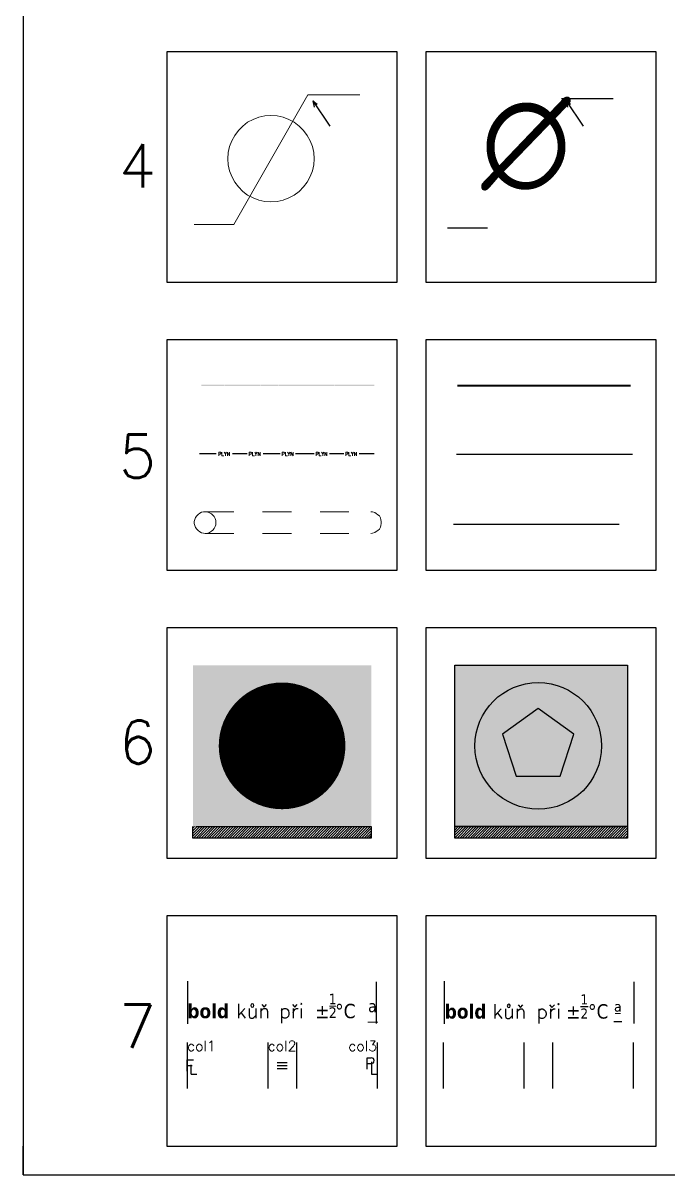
# Model space of a CAD drawing. Header units: millimetres. Extents: x -1200100 to -1199960, y -800082 to -800000.
# Drawn here: x -1200100 to -1200077.59, y -800080 to -800040 of the extents above; entities that cross this region are included whole.
import ezdxf
from ezdxf.enums import TextEntityAlignment as Align

# ---------------------------------------------------------------- set-up
doc = ezdxf.new("R2010")
doc.units = ezdxf.units.MM
doc.header["$LTSCALE"] = 0.05
doc.header["$PDMODE"] = 4
doc.header["$PDSIZE"] = 2
for name, pattern in [('DASHeven', [25.4, 12.7, -12.7]), ('DASHPLYN', [21.5, 10, -11.5]), ('DET', [0])]:
    doc.linetypes.add(name, pattern=pattern)
for name, color, linetype in [('Drawing Contents', 9, 'Continuous'), ('In Question', 7, 'Continuous'), ('Should Look Like This', 7, 'Continuous'), ('Test Layer 01', 7, 'Continuous'), ('Test Layer 02', 7, 'Continuous'), ('Test Layer 03', 7, 'Continuous'), ('Test Layer 04', 7, 'Continuous'), ('Test Layer 05', 7, 'Continuous'), ('Test Layer 06', 7, 'Continuous'), ('Test Layer 07', 7, 'Continuous'), ('Test Layer 08', 7, 'Continuous'), ('Test Layer 09', 7, 'Continuous'), ('Test Layer 10', 7, 'Continuous'), ('Test Layer 11', 7, 'Continuous'), ('Test Layer 12', 7, 'Continuous'), ('Test Layer 13', 7, 'Continuous'), ('Test Layer 14', 7, 'Continuous'), ('Test Layer 15', 7, 'Continuous'), ('Test Layer 16', 7, 'Continuous'), ('Test Layer 17', 7, 'Continuous'), ('Test Layer 18', 7, 'Continuous'), ('Test Layer 19', 7, 'Continuous'), ('Test Layer 20', 7, 'Continuous'), ('Test Layer 21', 7, 'Continuous'), ('Test Layer 22', 7, 'Continuous'), ('Test Layer 23', 7, 'Continuous'), ('Test Layer 24', 7, 'Continuous'), ('Test Layer 25', 7, 'Continuous'), ('Test Layer 26', 7, 'Continuous'), ('Test Layer 27', 7, 'Continuous'), ('Test Layer 28', 7, 'Continuous'), ('Test Layer 29', 7, 'Continuous'), ('Test Layer 30', 7, 'Continuous'), ('Test Layer 31', 7, 'Continuous'), ('Test Layer 32', 7, 'Continuous'), ('Test Layer 33', 7, 'Continuous'), ('Test Layer 34', 7, 'Continuous'), ('Test Layer 35', 7, 'Continuous'), ('Test Layer 36', 7, 'Continuous'), ('Test Layer 37', 7, 'Continuous'), ('Test Layer 38', 7, 'Continuous'), ('Test Layer 39', 7, 'Continuous'), ('Test Layer 40', 7, 'Continuous'), ('Test Layer 41', 7, 'Continuous'), ('Test Layer 42', 7, 'Continuous'), ('Test Layer 43', 7, 'Continuous'), ('Test Layer 44', 7, 'Continuous'), ('Test Layer 45', 7, 'Continuous'), ('Test Layer 46', 7, 'Continuous'), ('Test Layer 47', 7, 'Continuous'), ('Test Layer 48', 7, 'Continuous'), ('Test Layer 49', 7, 'Continuous'), ('Test Layer 50', 7, 'Continuous'), ('Test Layer 51', 7, 'Continuous'), ('Test Layer 52', 7, 'Continuous'), ('Test Layer 53', 7, 'Continuous'), ('Test Layer 54', 7, 'Continuous'), ('Test Layer 55', 7, 'Continuous'), ('Test Layer 56', 7, 'Continuous'), ('Test Layer 57', 7, 'Continuous'), ('Test Layer 58', 7, 'Continuous'), ('Test Layer 59', 7, 'Continuous'), ('Test Layer 60', 7, 'Continuous'), ('Test Layer 61', 7, 'Continuous'), ('Test Layer 62', 7, 'Continuous'), ('Test Layer 63', 7, 'Continuous'), ('Test Layer 64', 7, 'Continuous'), ('Test Layer 65', 7, 'Continuous'), ('Test Layer 66', 7, 'Continuous'), ('Test Layer 67', 7, 'Continuous'), ('Test Layer 68', 7, 'Continuous'), ('Test Layer 69', 7, 'Continuous'), ('Test Layer 70', 7, 'Continuous'), ('Test Layer 71', 7, 'Continuous'), ('Test Layer 72', 7, 'Continuous'), ('Test Layer 73', 7, 'Continuous'), ('Test Layer 74', 7, 'Continuous'), ('Test Layer 75', 7, 'Continuous'), ('Test Layer 76', 7, 'Continuous'), ('Test Layer 77', 7, 'Continuous'), ('Test Layer 78', 7, 'Continuous'), ('Test Layer 79', 7, 'Continuous'), ('Test Layer 80', 7, 'Continuous'), ('Test Layer 81', 7, 'Continuous'), ('Test Layer 82', 7, 'Continuous'), ('Test Layer 83', 7, 'Continuous'), ('Test Layer 84', 7, 'Continuous'), ('Test Layer 85', 7, 'Continuous'), ('Test Layer 86', 7, 'Continuous'), ('Test Layer 87', 7, 'Continuous'), ('Test Layer 88', 7, 'Continuous'), ('Test Layer 89', 7, 'Continuous'), ('Test Layer 90', 7, 'Continuous'), ('Test Layer 91', 7, 'Continuous'), ('Test Layer 92', 7, 'Continuous'), ('Test Layer 93', 7, 'Continuous'), ('Test Layer 94', 7, 'Continuous'), ('Test Layer 95', 7, 'Continuous'), ('Test Layer 96', 7, 'Continuous'), ('Test Layer 97', 7, 'Continuous'), ('Test Layer 98', 7, 'Continuous'), ('Test Layer 99', 7, 'Continuous')]:
    doc.layers.add(name, color=color, linetype=linetype)
doc.styles.get("Standard").update_dxf_attribs({"font": 'simplex.shx'})
doc.styles.add('WMF-Tahoma0', font='')
doc.styles.add('WMF-Tahoma1', font='tahoma.ttf')
doc.styles.get('WMF-Tahoma0').set_extended_font_data('Tahoma', bold=True)
doc.linetypes.add('PLYN', pattern='A,10,-5,["PLYN",Standard,S=2.54,R=0,X=-3.81,Y=-1.27],-6.5', length=21.5)

msp = doc.modelspace()

# ---------------------------------------------------------------- hatches: boundary and pattern name
at = {"layer": 'In Question', "true_color": 0x38a344}
msp.add_hatch(color=95, dxfattribs=at).paths.add_polyline_path([(-1200085, -800062.3), (-1200079, -800062.3), (-1200079, -800067.9), (-1200085, -800067.9)])
at = {"layer": 'In Question'}
h = msp.add_hatch(color=2, dxfattribs=at)
edge = h.paths.add_edge_path()
edge.add_arc((-1200082.1, -800065.1), 2.2, 0, 360)
at = {"layer": 'In Question', "transparency": 33554559}
msp.add_hatch(color=1, dxfattribs=at).paths.add_polyline_path([(-1200082.1, -800063.8), (-1200083.3364, -800064.6983), (-1200082.8641, -800066.1517), (-1200081.3359, -800066.1517), (-1200080.8636, -800064.6983)])
at = {"layer": 'In Question'}
h = msp.add_hatch(dxfattribs=at)
h.set_pattern_fill('ANSI31', color=256, scale=0.02, style=0)
h.set_pattern_definition([(45, (0, 0), (-0.0449012806053, 0.0449012806053), [])])
h.paths.add_polyline_path([(-1200079, -800068.3), (-1200079, -800067.9), (-1200084.9, -800067.9), (-1200085, -800067.9), (-1200085, -800068.3)])
at = {"layer": 'Should Look Like This'}
h = msp.add_hatch(dxfattribs=at)
h.set_pattern_fill('U', color=30, scale=0.01, style=0, double=1, pattern_type=0)
h.set_pattern_definition([(0, (-1200100, -800080), (0, 0.01), []), (90, (-1200100, -800080), (-0.01, 6e-19), [])])
h.paths.add_polyline_path([(-1200091, -800063.865), (-1200092.1746, -800064.7184), (-1200091.7259, -800066.0991), (-1200090.2741, -800066.0991), (-1200089.8254, -800064.7184)])

# ---------------------------------------------------------------- linework, layer by layer
at = {"color": 7, "lineweight": 0}
msp.add_lwpolyline([(-1200089.3519, -800074.1334), (-1200089.1357, -800074.1334)], dxfattribs=at)
at = {"layer": 'Drawing Contents', "color": 1}
for p, q in [((-1200089.9333, -800042.7069), (-1200089.3374, -800043.5775)), ((-1200089.9333, -800042.7069), (-1200089.8865, -800042.9157)), ((-1200089.9333, -800042.7069), (-1200089.7778, -800042.8198)), ((-1200081.1305, -800042.7069), (-1200080.9749, -800042.8198)), ((-1200081.1305, -800042.7069), (-1200081.0837, -800042.9157)), ((-1200081.1305, -800042.7069), (-1200080.5346, -800043.5775))]:
    msp.add_line(p, q, dxfattribs=at)
at = {"layer": 'Drawing Contents'}
for points in [[(-1199960, -800000), (-1200100, -800000), (-1200100, -800080), (-1199960, -800080)], [(-1200095, -800049), (-1200087, -800049), (-1200087, -800041), (-1200095, -800041)], [(-1200086, -800049), (-1200078, -800049), (-1200078, -800041), (-1200086, -800041)], [(-1200095, -800059), (-1200087, -800059), (-1200087, -800051), (-1200095, -800051)], [(-1200086, -800059), (-1200078, -800059), (-1200078, -800051), (-1200086, -800051)], [(-1200095, -800069), (-1200087, -800069), (-1200087, -800061), (-1200095, -800061)], [(-1200086, -800069), (-1200078, -800069), (-1200078, -800061), (-1200086, -800061)], [(-1200095, -800079), (-1200087, -800079), (-1200087, -800071), (-1200095, -800071)], [(-1200086, -800079), (-1200078, -800079), (-1200078, -800071), (-1200086, -800071)]]:
    msp.add_lwpolyline(points, close=True, dxfattribs=at)
at = {"layer": 'In Question', "color": 3}
for p, q in [((-1200081.2938, -800042.6222), (-1200079.4961, -800042.6222)), ((-1200083.8652, -800047.1222), (-1200085.2538, -800047.1222))]:
    msp.add_line(p, q, dxfattribs=at)
at = {"layer": 'In Question', "color": 1, "linetype": 'Continuous', "lineweight": 40}
msp.add_line((-1200084.9, -800052.5893), (-1200078.9, -800052.5893), dxfattribs=at)
at = {"layer": 'In Question', "color": 2, "linetype": 'DASHeven', "lineweight": 40}
msp.add_line((-1200084.9, -800052.5893), (-1200078.9, -800052.5893), dxfattribs=at)
at = {"layer": 'In Question', "color": 2, "linetype": 'PLYN'}
msp.add_line((-1200084.9395, -800054.9749), (-1200078.8308, -800054.9749), dxfattribs=at)
at = {"layer": 'In Question', "color": 1, "linetype": 'DASHPLYN'}
msp.add_line((-1200084.9395, -800054.9749), (-1200078.8308, -800054.9749), dxfattribs=at)
at = {"layer": 'In Question'}
for p, q in [((-1200094.1, -800067.9625), (-1200094.0375, -800067.9)), ((-1200094.1, -800068.0523), (-1200093.9477, -800067.9)), ((-1200094.1, -800068.1421), (-1200093.8579, -800067.9)), ((-1200094.1, -800068.2319), (-1200093.7681, -800067.9)), ((-1200094.0783, -800068.3), (-1200093.6783, -800067.9)), ((-1200093.9885, -800068.3), (-1200093.5885, -800067.9)), ((-1200093.8987, -800068.3), (-1200093.4987, -800067.9)), ((-1200093.8089, -800068.3), (-1200093.4089, -800067.9)), ((-1200093.7191, -800068.3), (-1200093.3191, -800067.9)), ((-1200093.6293, -800068.3), (-1200093.2293, -800067.9)), ((-1200093.5395, -800068.3), (-1200093.1395, -800067.9)), ((-1200093.4497, -800068.3), (-1200093.0497, -800067.9)), ((-1200093.3599, -800068.3), (-1200092.9599, -800067.9)), ((-1200093.2701, -800068.3), (-1200092.8701, -800067.9)), ((-1200093.1803, -800068.3), (-1200092.7803, -800067.9)), ((-1200093.0905, -800068.3), (-1200092.6905, -800067.9)), ((-1200093.0007, -800068.3), (-1200092.6007, -800067.9)), ((-1200092.9109, -800068.3), (-1200092.5109, -800067.9)), ((-1200092.8211, -800068.3), (-1200092.4211, -800067.9)), ((-1200092.7313, -800068.3), (-1200092.3313, -800067.9)), ((-1200092.6415, -800068.3), (-1200092.2415, -800067.9)), ((-1200092.5517, -800068.3), (-1200092.1517, -800067.9)), ((-1200092.4619, -800068.3), (-1200092.0619, -800067.9)), ((-1200092.3721, -800068.3), (-1200091.9721, -800067.9)), ((-1200092.2823, -800068.3), (-1200091.8823, -800067.9)), ((-1200092.1925, -800068.3), (-1200091.7925, -800067.9)), ((-1200092.1027, -800068.3), (-1200091.7027, -800067.9)), ((-1200092.0129, -800068.3), (-1200091.6129, -800067.9)), ((-1200091.9231, -800068.3), (-1200091.5231, -800067.9)), ((-1200091.8333, -800068.3), (-1200091.4333, -800067.9)), ((-1200091.7435, -800068.3), (-1200091.3435, -800067.9)), ((-1200091.6537, -800068.3), (-1200091.2537, -800067.9)), ((-1200091.5638, -800068.3), (-1200091.1638, -800067.9)), ((-1200091.474, -800068.3), (-1200091.074, -800067.9)), ((-1200091.3842, -800068.3), (-1200090.9842, -800067.9)), ((-1200091.2944, -800068.3), (-1200090.8944, -800067.9)), ((-1200091.2046, -800068.3), (-1200090.8046, -800067.9)), ((-1200091.1148, -800068.3), (-1200090.7148, -800067.9)), ((-1200091.025, -800068.3), (-1200090.625, -800067.9)), ((-1200090.9352, -800068.3), (-1200090.5352, -800067.9)), ((-1200090.8454, -800068.3), (-1200090.4454, -800067.9)), ((-1200090.7556, -800068.3), (-1200090.3556, -800067.9)), ((-1200090.6658, -800068.3), (-1200090.2658, -800067.9)), ((-1200090.576, -800068.3), (-1200090.176, -800067.9)), ((-1200090.4862, -800068.3), (-1200090.0862, -800067.9)), ((-1200090.3964, -800068.3), (-1200089.9964, -800067.9)), ((-1200090.3066, -800068.3), (-1200089.9066, -800067.9)), ((-1200090.2168, -800068.3), (-1200089.8168, -800067.9)), ((-1200090.127, -800068.3), (-1200089.727, -800067.9)), ((-1200090.0372, -800068.3), (-1200089.6372, -800067.9)), ((-1200089.9474, -800068.3), (-1200089.5474, -800067.9)), ((-1200089.8576, -800068.3), (-1200089.4576, -800067.9)), ((-1200089.7678, -800068.3), (-1200089.3678, -800067.9)), ((-1200089.678, -800068.3), (-1200089.278, -800067.9)), ((-1200089.5882, -800068.3), (-1200089.1882, -800067.9)), ((-1200089.4984, -800068.3), (-1200089.0984, -800067.9)), ((-1200089.4086, -800068.3), (-1200089.0086, -800067.9)), ((-1200089.3188, -800068.3), (-1200088.9188, -800067.9)), ((-1200089.229, -800068.3), (-1200088.829, -800067.9)), ((-1200089.1392, -800068.3), (-1200088.7392, -800067.9)), ((-1200089.0494, -800068.3), (-1200088.6494, -800067.9)), ((-1200088.9596, -800068.3), (-1200088.5596, -800067.9)), ((-1200088.8698, -800068.3), (-1200088.4698, -800067.9)), ((-1200088.78, -800068.3), (-1200088.38, -800067.9)), ((-1200088.6902, -800068.3), (-1200088.2902, -800067.9)), ((-1200088.6004, -800068.3), (-1200088.2004, -800067.9)), ((-1200088.5106, -800068.3), (-1200088.1106, -800067.9)), ((-1200088.4208, -800068.3), (-1200088.0208, -800067.9)), ((-1200088.331, -800068.3), (-1200087.931, -800067.9)), ((-1200088.2412, -800068.3), (-1200087.9, -800067.9588)), ((-1200088.1514, -800068.3), (-1200087.9, -800068.0486)), ((-1200088.0615, -800068.3), (-1200087.9, -800068.1385)), ((-1200087.9717, -800068.3), (-1200087.9, -800068.2283)), ((-1200085.3723, -800073.2671), (-1200085.3723, -800074.7546)), ((-1200078.7754, -800073.2942), (-1200078.7754, -800074.7411))]:
    msp.add_line(p, q, dxfattribs=at)
at = {"layer": 'In Question', "color": 9, "true_color": 0xbfbfbf}
for p, q in [((-1200085.4, -800075.4), (-1200085.4, -800077)), ((-1200082.6, -800075.4), (-1200082.6, -800077)), ((-1200081.6, -800075.4), (-1200081.6, -800077)), ((-1200078.8, -800075.4), (-1200078.8, -800077))]:
    msp.add_line(p, q, dxfattribs=at)
at = {"layer": 'In Question', "color": 3, "linetype": 'DET', "ltscale": 10, "flags": 128}
msp.add_lwpolyline([(-1200085.0433, -800057.4), (-1200079.284, -800057.4), (-1200079.284, -800057.4), (-1200079.284, -800057.4)], dxfattribs=at)
at = {"layer": 'In Question'}
msp.add_lwpolyline([(-1200085, -800062.3), (-1200079, -800062.3), (-1200079, -800067.9), (-1200085, -800067.9)], close=True, dxfattribs=at)
at = {"layer": 'In Question', "lineweight": 30}
msp.add_lwpolyline([(-1200082.1, -800063.8), (-1200083.3364, -800064.6983), (-1200082.8641, -800066.1517), (-1200081.3359, -800066.1517), (-1200080.8636, -800064.6983)], close=True, dxfattribs=at)
at = {"layer": 'In Question', "color": 3}
for points in [[(-1200094, -800067.9), (-1200087.9, -800067.9), (-1200087.9, -800068.3), (-1200094.1, -800068.3), (-1200094.1, -800067.9)], [(-1200084.9, -800067.9), (-1200079, -800067.9), (-1200079, -800068.3), (-1200085, -800068.3), (-1200085, -800067.9)]]:
    msp.add_lwpolyline(points, dxfattribs=at)
at = {"layer": 'In Question'}
msp.add_circle((-1200082.1, -800065.1), 2.2, dxfattribs=at)
at = {"layer": 'Should Look Like This', "color": 1}
for p, q in [((-1200093.2899, -800054.9614), (-1200093.8646, -800054.9614)), ((-1200092.2119, -800054.9614), (-1200092.7198, -800054.9614)), ((-1200091.0717, -800054.9614), (-1200091.6625, -800054.9614)), ((-1200089.8901, -800054.9614), (-1200090.5327, -800054.9614)), ((-1200088.8536, -800054.9614), (-1200089.3511, -800054.9614)), ((-1200087.7975, -800054.9614), (-1200088.325, -800054.9614))]:
    msp.add_line(p, q, dxfattribs=at)
at = {"layer": 'Should Look Like This'}
for p, q in [((-1200094.2883, -800073.2671), (-1200094.2883, -800074.7546)), ((-1200087.7362, -800073.2942), (-1200087.7362, -800074.7411)), ((-1200094.3, -800076.4), (-1200094.3, -800076)), ((-1200094.3, -800076), (-1200094.0809, -800076)), ((-1200088.0412, -800076.3309), (-1200088.0412, -800075.9309)), ((-1200088.0412, -800075.9309), (-1200087.9, -800075.9309)), ((-1200094.3, -800076.2), (-1200094.3, -800076.2)), ((-1200094.3, -800076.2), (-1200094.1287, -800076.2)), ((-1200094.1653, -800076.1705), (-1200094.1653, -800076.5)), ((-1200091.1693, -800076.1), (-1200090.8283, -800076.1)), ((-1200091.1693, -800076.2), (-1200090.8283, -800076.2)), ((-1200091.1693, -800076.3), (-1200090.8283, -800076.3)), ((-1200088.0412, -800076.1309), (-1200087.9, -800076.1309)), ((-1200087.8979, -800076.0768), (-1200087.8979, -800076.4985)), ((-1200094.1608, -800076.5), (-1200093.9608, -800076.5)), ((-1200087.8979, -800076.4985), (-1200087.7024, -800076.4985))]:
    msp.add_line(p, q, dxfattribs=at)
at = {"layer": 'Should Look Like This', "color": 9, "true_color": 0xbfbfbf}
for p, q in [((-1200094.3, -800075.4), (-1200094.3, -800077)), ((-1200091.5, -800075.4), (-1200091.5, -800077)), ((-1200090.5, -800075.4), (-1200090.5, -800077)), ((-1200087.7, -800075.4), (-1200087.7, -800077))]:
    msp.add_line(p, q, dxfattribs=at)
at = {"layer": 'Should Look Like This', "color": 3, "lineweight": 0}
for points in [[(-1200092.6718, -800046.9956), (-1200090.1005, -800042.4964)], [(-1200090.1005, -800042.4964), (-1200088.3041, -800042.4964)], [(-1200089.8861, -800044.7108), (-1200089.9023, -800044.4964), (-1200089.9474, -800044.2874), (-1200090.0213, -800044.0874), (-1200090.124, -800043.9), (-1200090.2519, -800043.727), (-1200090.4033, -800043.5757), (-1200090.5744, -800043.4477), (-1200090.7636, -800043.345), (-1200090.9636, -800043.2712), (-1200091.1726, -800043.2261), (-1200091.3853, -800043.2099), (-1200091.5997, -800043.2261), (-1200091.8087, -800043.2712), (-1200092.0087, -800043.345), (-1200092.1961, -800043.4477), (-1200092.3673, -800043.5757), (-1200092.5186, -800043.727), (-1200092.6466, -800043.9), (-1200092.7493, -800044.0874), (-1200092.8249, -800044.2874), (-1200092.87, -800044.4964), (-1200092.8844, -800044.7108), (-1200092.87, -800044.9235), (-1200092.8249, -800045.1325), (-1200092.7493, -800045.3325), (-1200092.6466, -800045.5217), (-1200092.5186, -800045.6929), (-1200092.3673, -800045.8442), (-1200092.1961, -800045.9721), (-1200092.0087, -800046.0749), (-1200091.8087, -800046.1487), (-1200091.5997, -800046.1956), (-1200091.3853, -800046.21), (-1200091.1726, -800046.1956), (-1200090.9636, -800046.1487), (-1200090.7636, -800046.0749), (-1200090.5744, -800045.9721), (-1200090.4033, -800045.8442), (-1200090.2519, -800045.6929), (-1200090.124, -800045.5217), (-1200090.0213, -800045.3325), (-1200089.9474, -800045.1325), (-1200089.9023, -800044.9235), (-1200089.8861, -800044.7108), (-1200089.8861, -800044.7108)], [(-1200092.6718, -800046.9956), (-1200094.0592, -800046.9956)], [(-1200093.6712, -800056.9755), (-1200092.6731, -800056.9755)], [(-1200091.675, -800056.9755), (-1200090.6769, -800056.9755)], [(-1200089.6788, -800056.9755), (-1200088.6807, -800056.9755)], [(-1200087.9212, -800056.9755), (-1200087.8561, -800056.9755), (-1200087.7802, -800056.9972), (-1200087.726, -800057.0297), (-1200087.6717, -800057.0731), (-1200087.6175, -800057.1165), (-1200087.5849, -800057.1816), (-1200087.5632, -800057.2467), (-1200087.5524, -800057.3118), (-1200087.5524, -800057.3769), (-1200087.5632, -800057.4528), (-1200087.5849, -800057.5071), (-1200087.6175, -800057.5722), (-1200087.6717, -800057.6264), (-1200087.726, -800057.659), (-1200087.7802, -800057.6915), (-1200087.8561, -800057.7132), (-1200087.9212, -800057.724)], [(-1200093.6712, -800057.724), (-1200092.6731, -800057.724)], [(-1200091.675, -800057.724), (-1200090.6769, -800057.724)], [(-1200089.6788, -800057.724), (-1200088.6807, -800057.724)]]:
    msp.add_lwpolyline(points, dxfattribs=at)
msp.add_lwpolyline([(-1200093.3024, -800057.3443), (-1200093.3024, -800057.2792), (-1200093.3241, -800057.2033), (-1200093.3566, -800057.1382), (-1200093.4, -800057.084), (-1200093.4543, -800057.0406), (-1200093.5193, -800057.008), (-1200093.5844, -800056.9863), (-1200093.6604, -800056.9755), (-1200093.7255, -800056.9755), (-1200093.8014, -800056.9863), (-1200093.8557, -800057.0189), (-1200093.9208, -800057.0623), (-1200093.9642, -800057.1165), (-1200094.0076, -800057.1707), (-1200094.0293, -800057.2358), (-1200094.051, -800057.3118), (-1200094.051, -800057.3769), (-1200094.0293, -800057.4528), (-1200094.0076, -800057.5179), (-1200093.9642, -800057.5722), (-1200093.9208, -800057.6264), (-1200093.8557, -800057.6698), (-1200093.8014, -800057.7023), (-1200093.7255, -800057.7132), (-1200093.6604, -800057.724), (-1200093.5844, -800057.7132), (-1200093.5193, -800057.6915), (-1200093.4543, -800057.6481), (-1200093.4, -800057.6047), (-1200093.3566, -800057.5505), (-1200093.3241, -800057.4854), (-1200093.3024, -800057.4203), (-1200093.3024, -800057.3443)], close=True, dxfattribs=at)
at = {"layer": 'Should Look Like This', "color": 2, "const_width": 2.2}
msp.add_lwpolyline([(-1200092.1, -800065.1, 1), (-1200089.9, -800065.1, 1)], format="xyb", close=True, dxfattribs=at)
at = {"layer": 'Should Look Like This'}
for points in [[(-1200091, -800063.8), (-1200092.2364, -800064.6983), (-1200091.7641, -800066.1517), (-1200090.2359, -800066.1517), (-1200089.7636, -800064.6983)], [(-1200091, -800063.8325), (-1200092.2055, -800064.7083), (-1200091.745, -800066.1254), (-1200090.255, -800066.1254), (-1200089.7945, -800064.7083)], [(-1200091, -800063.865), (-1200092.1746, -800064.7184), (-1200091.7259, -800066.0991), (-1200090.2741, -800066.0991), (-1200089.8254, -800064.7184)]]:
    msp.add_lwpolyline(points, close=True, dxfattribs=at)
at = {"layer": 'Should Look Like This', "color": 7, "lineweight": 0}
msp.add_lwpolyline([(-1200088.0165, -800074.6984), (-1200087.678, -800074.6984)], dxfattribs=at)
at = {"layer": 'Should Look Like This'}
msp.add_arc((-1200087.9, -800076.0309), 0.1, 270, 90, dxfattribs=at)
at = {"layer": 'Should Look Like This', "color": 2}
for points in [[(-1200093.8, -800052.5556), (-1200093.0181, -800052.5556), (-1200093.8, -800052.6056), (-1200093.0181, -800052.6056)], [(-1200092.4, -800052.5556), (-1200091.7394, -800052.5556), (-1200092.4, -800052.6056), (-1200091.7394, -800052.6056)], [(-1200091.1226, -800052.5556), (-1200090.462, -800052.5556), (-1200091.1226, -800052.6056), (-1200090.462, -800052.6056)], [(-1200089.8572, -800052.5556), (-1200089.1966, -800052.5556), (-1200089.8572, -800052.6056), (-1200089.1966, -800052.6056)], [(-1200088.5818, -800052.5556), (-1200087.7999, -800052.5556), (-1200088.5818, -800052.6056), (-1200087.7999, -800052.6056)]]:
    msp.add_solid(points, dxfattribs=at)
at = {"layer": 'Should Look Like This', "color": 1}
for points in [[(-1200093.0106, -800052.5556), (-1200092.4, -800052.5556), (-1200093.0106, -800052.6056), (-1200092.4, -800052.6056)], [(-1200091.7368, -800052.5556), (-1200091.1261, -800052.5556), (-1200091.7368, -800052.6056), (-1200091.1261, -800052.6056)], [(-1200090.4654, -800052.5556), (-1200089.8547, -800052.5556), (-1200090.4654, -800052.6056), (-1200089.8547, -800052.6056)], [(-1200089.1879, -800052.5556), (-1200088.5773, -800052.5556), (-1200089.1879, -800052.6056), (-1200088.5773, -800052.6056)], [(-1200091, -800063.865), (-1200091.7259, -800066.0991), (-1200092.1746, -800064.7184)], [(-1200091, -800063.865), (-1200090.2741, -800066.0991), (-1200091.7259, -800066.0991)], [(-1200091, -800063.865), (-1200089.8254, -800064.7184), (-1200090.2741, -800066.0991)]]:
    msp.add_solid(points, dxfattribs=at)
at = {"layer": 'Should Look Like This', "color": 95, "true_color": 0x38a344}
msp.add_solid([(-1200094.1, -800062.3), (-1200087.9, -800062.3), (-1200094.1, -800067.9), (-1200087.9, -800067.9)], dxfattribs=at)
at = {"layer": 'Test Layer 01'}
msp.add_point((-1200100, -800080), dxfattribs=at)
at = {"layer": 'Test Layer 02'}
msp.add_point((-1200100, -800080), dxfattribs=at)
at = {"layer": 'Test Layer 03'}
msp.add_point((-1200100, -800080), dxfattribs=at)
at = {"layer": 'Test Layer 04'}
msp.add_point((-1200100, -800080), dxfattribs=at)
at = {"layer": 'Test Layer 05'}
msp.add_point((-1200100, -800080), dxfattribs=at)
at = {"layer": 'Test Layer 06'}
msp.add_point((-1200100, -800080), dxfattribs=at)
at = {"layer": 'Test Layer 07'}
msp.add_point((-1200100, -800080), dxfattribs=at)
at = {"layer": 'Test Layer 08'}
msp.add_point((-1200100, -800080), dxfattribs=at)
at = {"layer": 'Test Layer 09'}
msp.add_point((-1200100, -800080), dxfattribs=at)
at = {"layer": 'Test Layer 10'}
msp.add_point((-1200100, -800080), dxfattribs=at)
at = {"layer": 'Test Layer 11'}
msp.add_point((-1200100, -800080), dxfattribs=at)
at = {"layer": 'Test Layer 12'}
msp.add_point((-1200100, -800080), dxfattribs=at)
at = {"layer": 'Test Layer 13'}
msp.add_point((-1200100, -800080), dxfattribs=at)
at = {"layer": 'Test Layer 14'}
msp.add_point((-1200100, -800080), dxfattribs=at)
at = {"layer": 'Test Layer 15'}
msp.add_point((-1200100, -800080), dxfattribs=at)
at = {"layer": 'Test Layer 16'}
msp.add_point((-1200100, -800080), dxfattribs=at)
at = {"layer": 'Test Layer 17'}
msp.add_point((-1200100, -800080), dxfattribs=at)
at = {"layer": 'Test Layer 18'}
msp.add_point((-1200100, -800080), dxfattribs=at)
at = {"layer": 'Test Layer 19'}
msp.add_point((-1200100, -800080), dxfattribs=at)
at = {"layer": 'Test Layer 20'}
msp.add_point((-1200100, -800080), dxfattribs=at)
at = {"layer": 'Test Layer 21'}
msp.add_point((-1200100, -800080), dxfattribs=at)
at = {"layer": 'Test Layer 22'}
msp.add_point((-1200100, -800080), dxfattribs=at)
at = {"layer": 'Test Layer 23'}
msp.add_point((-1200100, -800080), dxfattribs=at)
at = {"layer": 'Test Layer 24'}
msp.add_point((-1200100, -800080), dxfattribs=at)
at = {"layer": 'Test Layer 25'}
msp.add_point((-1200100, -800080), dxfattribs=at)
at = {"layer": 'Test Layer 26'}
msp.add_point((-1200100, -800080), dxfattribs=at)
at = {"layer": 'Test Layer 27'}
msp.add_point((-1200100, -800080), dxfattribs=at)
at = {"layer": 'Test Layer 28'}
msp.add_point((-1200100, -800080), dxfattribs=at)
at = {"layer": 'Test Layer 29'}
msp.add_point((-1200100, -800080), dxfattribs=at)
at = {"layer": 'Test Layer 30'}
msp.add_point((-1200100, -800080), dxfattribs=at)
at = {"layer": 'Test Layer 31'}
msp.add_point((-1200100, -800080), dxfattribs=at)
at = {"layer": 'Test Layer 32'}
msp.add_point((-1200100, -800080), dxfattribs=at)
at = {"layer": 'Test Layer 33'}
msp.add_point((-1200100, -800080), dxfattribs=at)
at = {"layer": 'Test Layer 34'}
msp.add_point((-1200100, -800080), dxfattribs=at)
at = {"layer": 'Test Layer 35'}
msp.add_point((-1200100, -800080), dxfattribs=at)
at = {"layer": 'Test Layer 36'}
msp.add_point((-1200100, -800080), dxfattribs=at)
at = {"layer": 'Test Layer 37'}
msp.add_point((-1200100, -800080), dxfattribs=at)
at = {"layer": 'Test Layer 38'}
msp.add_point((-1200100, -800080), dxfattribs=at)
at = {"layer": 'Test Layer 39'}
msp.add_point((-1200100, -800080), dxfattribs=at)
at = {"layer": 'Test Layer 40'}
msp.add_point((-1200100, -800080), dxfattribs=at)
at = {"layer": 'Test Layer 41'}
msp.add_point((-1200100, -800080), dxfattribs=at)
at = {"layer": 'Test Layer 42'}
msp.add_point((-1200100, -800080), dxfattribs=at)
at = {"layer": 'Test Layer 43'}
msp.add_point((-1200100, -800080), dxfattribs=at)
at = {"layer": 'Test Layer 44'}
msp.add_point((-1200100, -800080), dxfattribs=at)
at = {"layer": 'Test Layer 45'}
msp.add_point((-1200100, -800080), dxfattribs=at)
at = {"layer": 'Test Layer 46'}
msp.add_point((-1200100, -800080), dxfattribs=at)
at = {"layer": 'Test Layer 47'}
msp.add_point((-1200100, -800080), dxfattribs=at)
at = {"layer": 'Test Layer 48'}
msp.add_point((-1200100, -800080), dxfattribs=at)
at = {"layer": 'Test Layer 49'}
msp.add_point((-1200100, -800080), dxfattribs=at)
at = {"layer": 'Test Layer 50'}
msp.add_point((-1200100, -800080), dxfattribs=at)
at = {"layer": 'Test Layer 51'}
msp.add_point((-1200100, -800080), dxfattribs=at)
at = {"layer": 'Test Layer 52'}
msp.add_point((-1200100, -800080), dxfattribs=at)
at = {"layer": 'Test Layer 53'}
msp.add_point((-1200100, -800080), dxfattribs=at)
at = {"layer": 'Test Layer 54'}
msp.add_point((-1200100, -800080), dxfattribs=at)
at = {"layer": 'Test Layer 55'}
msp.add_point((-1200100, -800080), dxfattribs=at)
at = {"layer": 'Test Layer 56'}
msp.add_point((-1200100, -800080), dxfattribs=at)
at = {"layer": 'Test Layer 57'}
msp.add_point((-1200100, -800080), dxfattribs=at)
at = {"layer": 'Test Layer 58'}
msp.add_point((-1200100, -800080), dxfattribs=at)
at = {"layer": 'Test Layer 59'}
msp.add_point((-1200100, -800080), dxfattribs=at)
at = {"layer": 'Test Layer 60'}
msp.add_point((-1200100, -800080), dxfattribs=at)
at = {"layer": 'Test Layer 61'}
msp.add_point((-1200100, -800080), dxfattribs=at)
at = {"layer": 'Test Layer 62'}
msp.add_point((-1200100, -800080), dxfattribs=at)
at = {"layer": 'Test Layer 63'}
msp.add_point((-1200100, -800080), dxfattribs=at)
at = {"layer": 'Test Layer 64'}
msp.add_point((-1200100, -800080), dxfattribs=at)
at = {"layer": 'Test Layer 65'}
msp.add_point((-1200100, -800080), dxfattribs=at)
at = {"layer": 'Test Layer 66'}
msp.add_point((-1200100, -800080), dxfattribs=at)
at = {"layer": 'Test Layer 67'}
msp.add_point((-1200100, -800080), dxfattribs=at)
at = {"layer": 'Test Layer 68'}
msp.add_point((-1200100, -800080), dxfattribs=at)
at = {"layer": 'Test Layer 69'}
msp.add_point((-1200100, -800080), dxfattribs=at)
at = {"layer": 'Test Layer 70'}
msp.add_point((-1200100, -800080), dxfattribs=at)
at = {"layer": 'Test Layer 71'}
msp.add_point((-1200100, -800080), dxfattribs=at)
at = {"layer": 'Test Layer 72'}
msp.add_point((-1200100, -800080), dxfattribs=at)
at = {"layer": 'Test Layer 73'}
msp.add_point((-1200100, -800080), dxfattribs=at)
at = {"layer": 'Test Layer 74'}
msp.add_point((-1200100, -800080), dxfattribs=at)
at = {"layer": 'Test Layer 75'}
msp.add_point((-1200100, -800080), dxfattribs=at)
at = {"layer": 'Test Layer 76'}
msp.add_point((-1200100, -800080), dxfattribs=at)
at = {"layer": 'Test Layer 77'}
msp.add_point((-1200100, -800080), dxfattribs=at)
at = {"layer": 'Test Layer 78'}
msp.add_point((-1200100, -800080), dxfattribs=at)
at = {"layer": 'Test Layer 79'}
msp.add_point((-1200100, -800080), dxfattribs=at)
at = {"layer": 'Test Layer 80'}
msp.add_point((-1200100, -800080), dxfattribs=at)
at = {"layer": 'Test Layer 81'}
msp.add_point((-1200100, -800080), dxfattribs=at)
at = {"layer": 'Test Layer 82'}
msp.add_point((-1200100, -800080), dxfattribs=at)
at = {"layer": 'Test Layer 83'}
msp.add_point((-1200100, -800080), dxfattribs=at)
at = {"layer": 'Test Layer 84'}
msp.add_point((-1200100, -800080), dxfattribs=at)
at = {"layer": 'Test Layer 85'}
msp.add_point((-1200100, -800080), dxfattribs=at)
at = {"layer": 'Test Layer 86'}
msp.add_point((-1200100, -800080), dxfattribs=at)
at = {"layer": 'Test Layer 87'}
msp.add_point((-1200100, -800080), dxfattribs=at)
at = {"layer": 'Test Layer 88'}
msp.add_point((-1200100, -800080), dxfattribs=at)
at = {"layer": 'Test Layer 89'}
msp.add_point((-1200100, -800080), dxfattribs=at)
at = {"layer": 'Test Layer 90'}
msp.add_point((-1200100, -800080), dxfattribs=at)
at = {"layer": 'Test Layer 91'}
msp.add_point((-1200100, -800080), dxfattribs=at)
at = {"layer": 'Test Layer 92'}
msp.add_point((-1200100, -800080), dxfattribs=at)
at = {"layer": 'Test Layer 93'}
msp.add_point((-1200100, -800080), dxfattribs=at)
at = {"layer": 'Test Layer 94'}
msp.add_point((-1200100, -800080), dxfattribs=at)
at = {"layer": 'Test Layer 95'}
msp.add_point((-1200100, -800080), dxfattribs=at)
at = {"layer": 'Test Layer 96'}
msp.add_point((-1200100, -800080), dxfattribs=at)
at = {"layer": 'Test Layer 97'}
msp.add_point((-1200100, -800080), dxfattribs=at)
at = {"layer": 'Test Layer 98'}
msp.add_point((-1200100, -800080), dxfattribs=at)
at = {"layer": 'Test Layer 99'}
msp.add_point((-1200100, -800080), dxfattribs=at)

# ---------------------------------------------------------------- texts
at = {"color": 7, "lineweight": 0, "style": 'WMF-Tahoma1'}
for s, p in [('1', (-1200089.3822, -800074.0755)), ('2', (-1200089.3778, -800074.5493))]:
    msp.add_text(s, height=0.37, dxfattribs=at).set_placement(p)
at = {"layer": 'Drawing Contents', "color": 40}
for s, p in [('4', (-1200096.6676, -800045.7085)), ('5', (-1200096.6676, -800055.7893)), ('6', (-1200096.6676, -800065.7197)), ('7', (-1200096.6676, -800075.5814))]:
    msp.add_text(s, height=1.5, dxfattribs=at).set_placement(p)
at = {"layer": 'In Question', "attachment_point": 1}
for s, insert, char_height, width in [('{\\Fgdt.shx;\\C3;n}', (-1200084.0795, -800042.6222), 3, 3.437846), ('{\\fTahoma|b1|i0|c0|p32;\\C2;bold \\Fsimplex|c238;\\C1;kůň\\C4; při\\fTahoma|b0|i0|c0|p32; \\C7;%%P\\H0.7x;\\S1/2;\\H1.429x;%%DC \\Lª}', (-1200085.3493, -800073.7298), 0.5, 7.261)]:
    msp.add_mtext(s, dxfattribs=dict(at, insert=insert, char_height=char_height, width=width))
at = {"layer": 'Should Look Like This', "color": 2}
for p in [(-1200093.2246, -800055.0261), (-1200092.1614, -800055.0261), (-1200091.0178, -800055.0261), (-1200089.8419, -800055.0261), (-1200088.811, -800055.0261)]:
    msp.add_text('PLYN', height=0.1265, dxfattribs=at).set_placement(p)
at = {"layer": 'Should Look Like This', "color": 2, "lineweight": 0, "style": 'WMF-Tahoma0'}
msp.add_text('bold', height=0.5, dxfattribs=at).set_placement((-1200094.2919, -800074.5573))
at = {"layer": 'Should Look Like This', "color": 1, "lineweight": 0}
msp.add_text('kůň', height=0.5, dxfattribs=at).set_placement((-1200092.5981, -800074.5573))
at = {"layer": 'Should Look Like This', "color": 4, "lineweight": 0}
msp.add_text(' při ', height=0.5, dxfattribs=at).set_placement((-1200091.4457, -800074.5573))
at = {"layer": 'Should Look Like This', "color": 7, "lineweight": 0, "style": 'WMF-Tahoma1'}
for s, height, p in [('±', 0.5, (-1200089.8445, -800074.5573)), (' °C ', 0.5, (-1200089.3441, -800074.5573)), ('a', 0.42, (-1200088.011, -800074.3481))]:
    msp.add_text(s, height=height, dxfattribs=at).set_placement(p)
at = {"layer": 'Should Look Like This'}
for s, p in [('col1', (-1200094.3, -800075.7)), ('col2', (-1200091.5, -800075.7))]:
    msp.add_text(s, height=0.35879, dxfattribs=at).set_placement(p)
msp.add_text('col3', height=0.35879, dxfattribs=at).set_placement((-1200087.7, -800075.7), align=Align.RIGHT)

doc.saveas('drawing.dxf')
